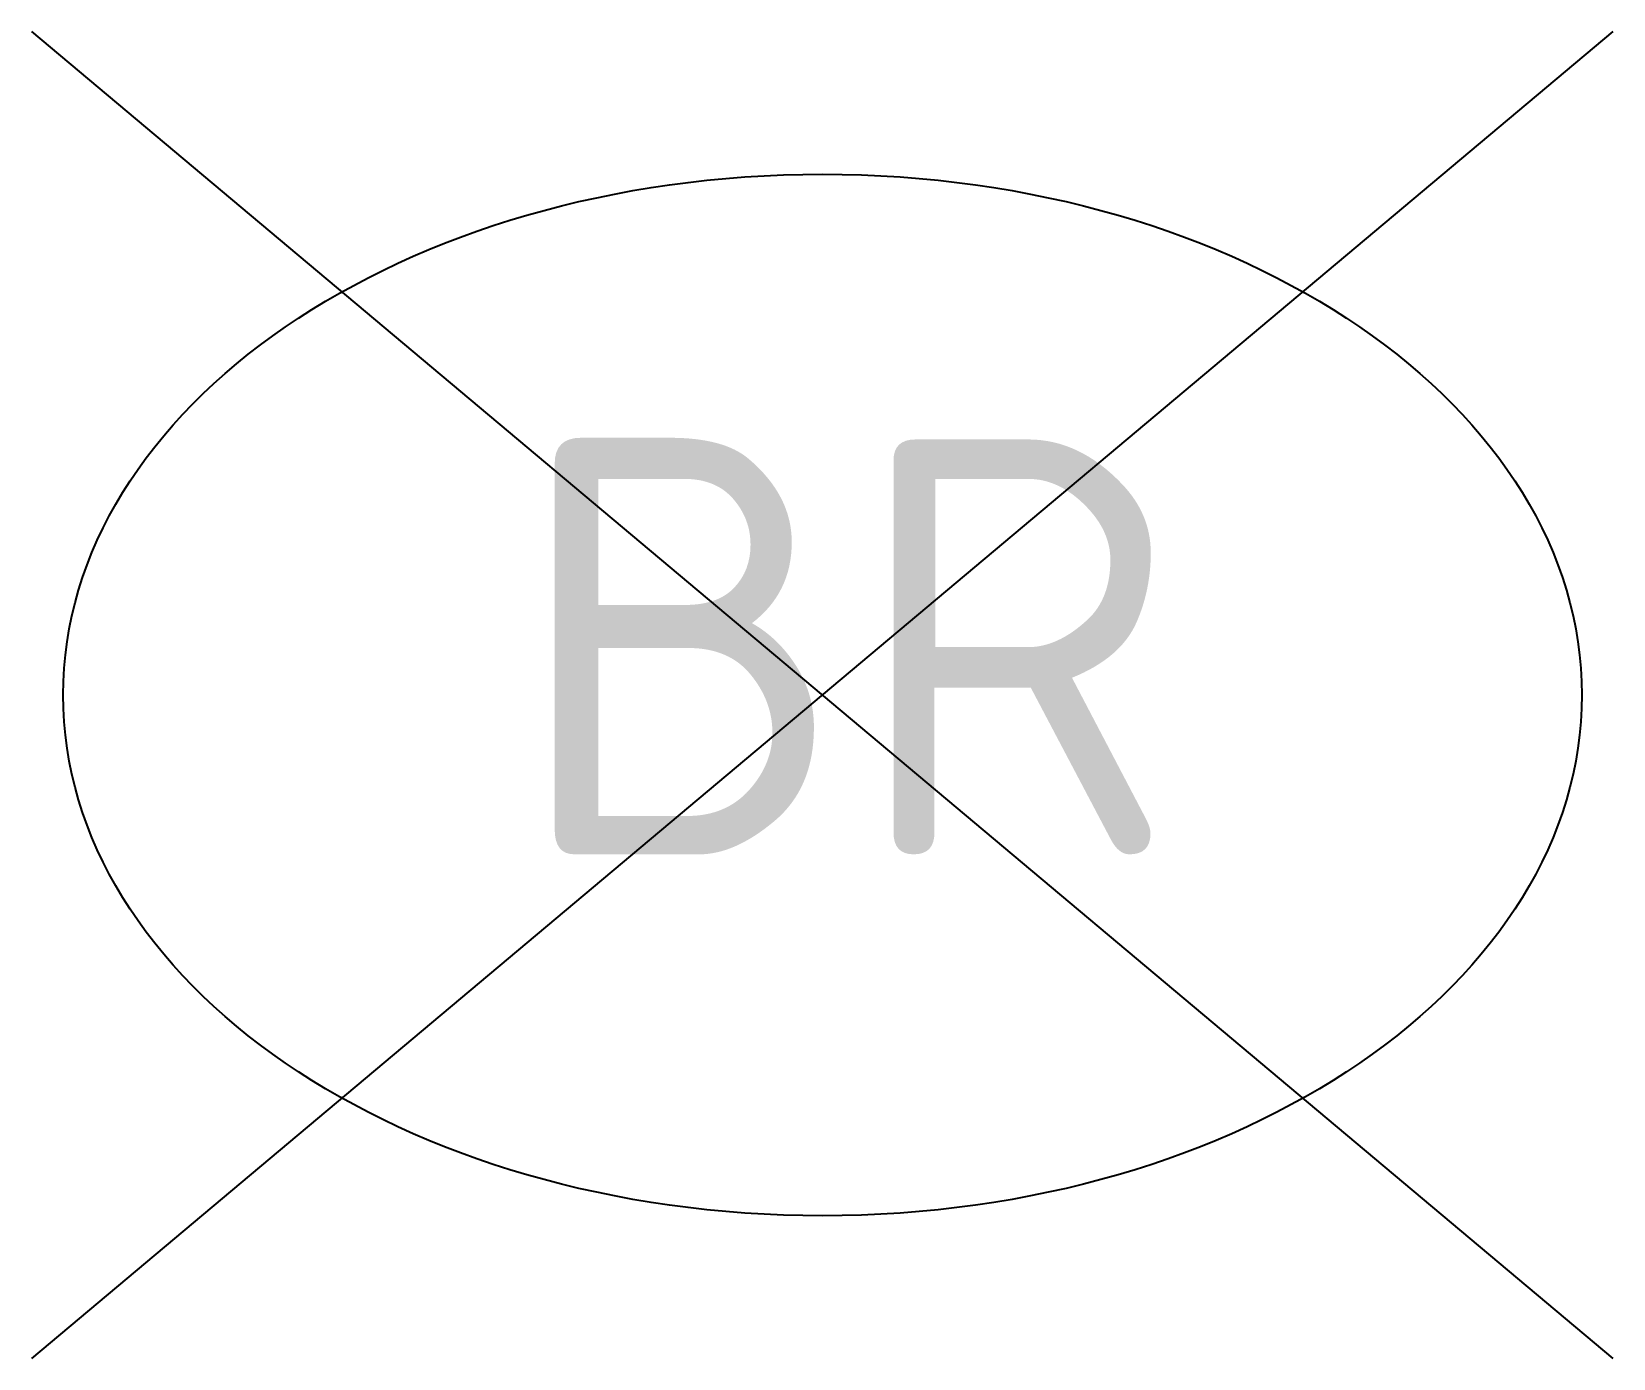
# Model space of a CAD drawing. Extents: x -0.76 to 0.76, y -0.64 to 0.64.
import ezdxf

# ---------------------------------------------------------------- set-up
doc = ezdxf.new("R2010")
doc.units = 0
doc.header["$LTSCALE"] = 0.2
doc.styles.add('NLCS-ISO', font='NLCS-ISO.ttf')

msp = doc.modelspace()

# ---------------------------------------------------------------- linework, layer by layer
at = {"color": 0}
for p, q in [((-0.7591, -0.637), (0.7591, 0.637)), ((0.7591, -0.637), (-0.7591, 0.637))]:
    msp.add_line(p, q, dxfattribs=at)
msp.add_ellipse((0, 0), major_axis=(-0.7289, 0), ratio=0.685994)

# ---------------------------------------------------------------- texts
at = {"style": 'NLCS-ISO'}
msp.add_text('BR', height=0.4, dxfattribs=at).set_placement((-0.298, -0.153))

doc.saveas('drawing.dxf')
